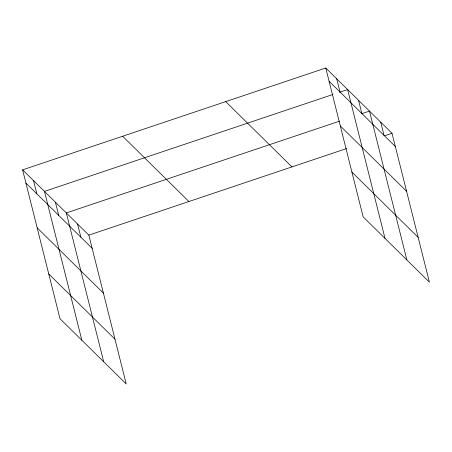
<?xml version="1.0" encoding="UTF-8"?>
<svg xmlns="http://www.w3.org/2000/svg" width="452" height="452" viewBox="0 0 452 452"><rect width="100%" height="100%" fill="white"/><g stroke="black" fill="none" stroke-linecap="round" stroke-linejoin="round"><path stroke-width="0.68" d="M22.6 169.845L88.846 235.13L126.238 383.991L59.992 318.705L22.6 169.845L325.762 68.009L392.008 133.295L429.4 282.155L363.154 216.87L325.762 68.009M332.949 94.479L44.46 191.388L81.852 340.249M339.621 92.242L347.622 89.552L385.014 238.413M339.475 121.181L66.32 212.937L103.711 361.792M361.481 113.785L369.487 111.096L406.879 259.957M88.846 235.13L346.656 148.533M384.675 135.764L392.008 133.295M329.079 81.213L395.325 146.499M340.328 125.978L406.568 191.269M351.91 172.099L418.156 237.39M225.717 101.615L291.964 166.901M122.645 136.238L188.891 201.524M25.917 183.049L92.163 248.34M37.16 227.814L103.406 293.105M48.748 273.94L114.994 339.226M380.748 122.198L384.064 135.402M358.555 100.327L361.871 113.531M336.695 78.778L340.011 91.988M77.586 224.034L80.902 237.238M55.393 202.163L58.709 215.367M33.533 180.619L36.849 193.823"/></g></svg>
